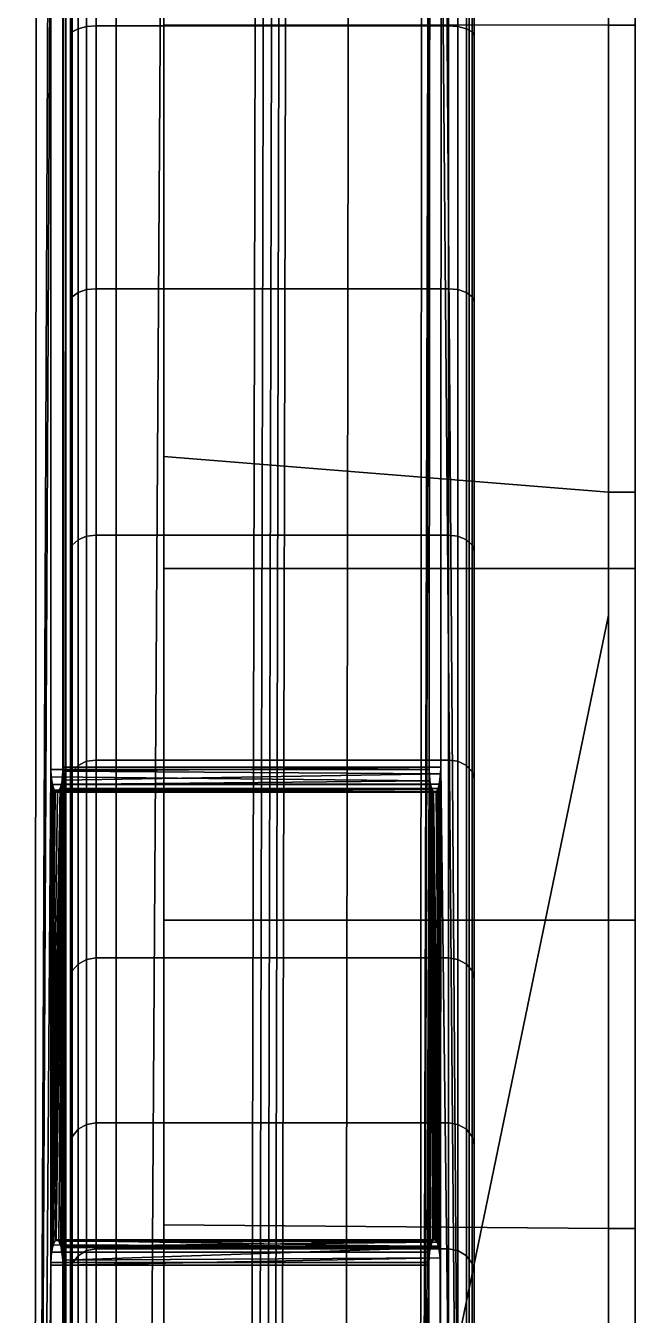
# Model space of a CAD drawing. Extents: x -11.8 to 11.8, y 0 to 23.8.
# Drawn here: x 10.569 to 11.762, y 7.417 to 9.941 of the extents above; entities that cross this region are included whole.
import ezdxf

# ---------------------------------------------------------------- set-up
doc = ezdxf.new("R2010")
doc.units = 0
doc.layers.add('SHP78CM5N_TRADECAD', color=251, linetype='CONTINUOUS')

msp = doc.modelspace()

# ---------------------------------------------------------------- linework, layer by layer
at = {"layer": 'SHP78CM5N_TRADECAD'}
for points in [[(10.7448, 4.8089, 32.1522), (10.4404, 4.4481, 32.6025), (10.4583, 22.9691, 32.6203), (10.7478, 22.9691, 32.1796)], [(10.8391, 22.9691, 31.7011), (10.8391, 5.234, 31.7011), (10.7448, 4.8089, 32.1522), (10.7478, 22.9691, 32.1796)], [(10.8391, 13.9465, 26.8857), (10.8391, 11.9646, 27.2942), (10.8391, 5.234, 31.7011), (10.8391, 22.9691, 31.7011)], [(11.4462, 3.9459, 29.1788), (11.4462, 3.9459, 29.2038), (11.4462, 19.7805, 29.3172), (11.4462, 19.8019, 29.2928)], [(11.4462, 12.0554, 27.1283), (11.4462, 11.355, 27.0879), (11.4462, 3.9459, 29.1788), (11.4462, 19.8019, 29.2928)], [(11.4462, 3.9459, 29.2038), (11.4461, 3.9459, 29.2288), (11.4462, 19.7647, 29.3425), (11.4462, 19.7805, 29.3172)], [(10.4894, 3.9459, 32.3223), (10.5848, 3.9462, 32.1012), (10.5956, 19.7543, 32.1049), (10.5116, 19.7548, 32.2826)], [(10.5526, 4.8909, 33.3753), (10.5503, 19.7357, 33.377), (10.8946, 19.7531, 33.0873), (10.8, 4.8909, 33.1847)], [(10.6177, 12.2984, 31.9642), (10.5956, 19.7543, 32.1049), (10.5848, 3.9462, 32.1012), (10.6179, 11.3548, 31.9632)], [(10.6413, 11.3645, 31.8655), (10.6469, 3.946, 31.8423), (10.6469, 19.7517, 31.8423), (10.6413, 14.2395, 31.8655)], [(10.6561, 19.7516, 29.3921), (10.6469, 19.7517, 31.8423), (10.6469, 3.946, 31.8423), (10.6561, 3.9459, 29.2785)], [(10.6561, 3.9459, 29.2285), (10.6562, 3.9459, 29.2035), (10.6562, 19.7536, 29.3171), (10.6562, 19.7525, 29.3421)], [(10.6561, 3.9459, 29.2535), (10.6561, 3.9459, 29.2285), (10.6562, 19.7525, 29.3421), (10.6561, 19.7518, 29.3671)], [(10.6561, 3.9459, 29.2785), (10.6561, 3.9459, 29.2535), (10.6561, 19.7518, 29.3671), (10.6561, 19.7516, 29.3921)], [(10.6562, 3.9459, 29.2035), (10.6562, 3.9459, 29.1785), (10.6562, 19.7552, 29.2921), (10.6562, 19.7536, 29.3171)], [(10.6562, 3.9459, 29.1785), (10.6562, 11.355, 27.0876), (10.6562, 12.0554, 27.128), (10.6562, 19.7552, 29.2921)], [(10.8, 4.8909, 33.1847), (10.8946, 19.7531, 33.0873), (11.0403, 19.7543, 32.9093), (11.0058, 4.8909, 32.9869)], [(11.0219, 4.8876, 32.9686), (11.0058, 4.8909, 32.9869), (11.0403, 19.7543, 32.9093), (11.0568, 19.7544, 32.8907)], [(11.0376, 4.8779, 32.9487), (11.0219, 4.8876, 32.9686), (11.0568, 19.7544, 32.8907), (11.0723, 19.7545, 32.8712)], [(11.0522, 4.8621, 32.928), (11.0376, 4.8779, 32.9487), (11.0723, 19.7545, 32.8712), (11.0867, 19.7545, 32.8509)], [(11.0651, 4.8408, 32.9074), (11.0522, 4.8621, 32.928), (11.0867, 19.7545, 32.8509), (11.1, 19.7545, 32.8298)], [(11.2138, 19.7547, 32.6475), (11.1915, 3.9459, 32.6872), (11.0651, 4.8408, 32.9074), (11.1, 19.7545, 32.8298)], [(11.3392, 3.9459, 32.3498), (11.1915, 3.9459, 32.6872), (11.2138, 19.7547, 32.6475), (11.35, 19.7539, 32.3535)], [(11.3599, 11.3645, 32.2838), (11.3392, 3.9459, 32.3498), (11.35, 19.7539, 32.3535), (11.3612, 13.2645, 32.2844)], [(11.4369, 19.7516, 31.9274), (11.4369, 3.9459, 31.9274), (11.3828, 11.3645, 32.1848), (11.3841, 13.2695, 32.1856)], [(11.4461, 19.7516, 29.3924), (11.4461, 3.9459, 29.2788), (11.4369, 3.9459, 31.9274), (11.4369, 19.7516, 31.9274)], [(11.4461, 3.9459, 29.2288), (11.4461, 3.9459, 29.2538), (11.4461, 19.7549, 29.368), (11.4462, 19.7647, 29.3425)], [(11.4461, 3.9459, 29.2538), (11.4461, 3.9459, 29.2788), (11.4461, 19.7516, 29.3924), (11.4461, 19.7549, 29.368)], [(10.8391, 12.2355, 0.0397), (-11.8433, 14.8549, 0.0397), (-11.8433, 4.581, 0.0397), (10.8391, 4.581, 0.0397)], [(11.7095, 8.8787, 2.9884), (10.8391, 8.8787, 2.9884), (10.8391, 12.2436, 3.0412), (11.7095, 12.2436, 3.0412)], [(10.8391, 12.2436, 5.1122), (10.8391, 12.2436, 3.0412), (10.8391, 8.8787, 2.9884)], [(11.7095, 12.2436, 0.0397), (10.8391, 12.2355, 0.0397), (10.8391, 4.581, 0.0397), (11.7095, 8.787, 0.0397)], [(10.8391, 12.2436, 5.1122), (10.8391, 8.8787, 2.9884), (10.8391, 9.9418, 4.7464), (10.8391, 10.163, 5.1122)], [(11.7095, 8.787, 0.0397), (11.7095, 8.8787, 2.9884), (11.7095, 12.2436, 3.0412), (11.7095, 12.2436, 0.0397)], [(10.8391, 11.9646, 27.2942), (10.8391, 10.0756, 26.8859), (10.8391, 5.234, 31.7011)], [(10.6469, 3.946, 31.8423), (10.6413, 11.3645, 31.8655), (10.6411, 10.3992, 31.8664), (10.6413, 8.4895, 31.8655)], [(11.3593, 10.3895, 32.2835), (11.3392, 3.9459, 32.3498), (11.3599, 11.3645, 32.2838), (11.3604, 11.3502, 32.2818)], [(11.4369, 3.9459, 31.9274), (11.3817, 10.4039, 32.1866), (11.3828, 11.3645, 32.1848)], [(10.6179, 11.3548, 31.9632), (10.5848, 3.9462, 32.1012), (10.6177, 10.3895, 31.9642), (10.619, 11.3415, 31.9587)], [(10.6562, 3.9459, 29.1785), (10.6562, 10.493, 26.9418), (10.6562, 11.355, 27.0876)], [(11.4462, 11.355, 27.0879), (11.4462, 10.493, 26.9422), (11.4462, 3.9459, 29.1788)], [(11.7616, 10.8653, 23.6932), (11.7616, 10.0514, 22.9577), (11.7616, 8.1896, 25.6384), (11.7616, 9.028, 26.3251)], [(11.7616, 9.028, 26.3251), (11.7616, 10.0756, 26.8859), (11.7616, 10.8653, 23.6932)], [(10.6597, 9.9287, 26.7363), (10.6709, 9.9351, 26.7206), (10.6709, 10.5015, 26.9074), (10.6597, 10.4974, 26.9239)], [(10.6709, 9.9351, 26.7206), (10.6878, 9.9394, 26.7102), (10.6878, 10.5042, 26.8966), (10.6709, 10.5015, 26.9074)], [(10.6878, 9.9394, 26.7102), (10.7062, 9.9407, 26.707), (10.7062, 10.5051, 26.8932), (10.6878, 10.5042, 26.8966)], [(11.3962, 9.9407, 26.7073), (11.3962, 10.5051, 26.8935), (10.7062, 10.5051, 26.8932), (10.7062, 9.9407, 26.707)], [(11.3962, 9.9407, 26.7073), (11.4146, 9.9394, 26.7105), (11.4146, 10.5042, 26.8969), (11.3962, 10.5051, 26.8935)], [(11.4146, 9.9394, 26.7105), (11.4316, 9.9351, 26.7209), (11.4316, 10.5015, 26.9078), (11.4146, 10.5042, 26.8969)], [(11.4316, 9.9351, 26.7209), (11.4427, 9.9287, 26.7366), (11.4427, 10.4974, 26.9243), (11.4316, 10.5015, 26.9078)], [(10.6562, 9.9216, 26.7533), (10.6597, 9.9287, 26.7363), (10.6597, 10.4974, 26.9239), (10.6562, 10.493, 26.9418)], [(10.6562, 3.9459, 29.1785), (10.6562, 9.9216, 26.7533), (10.6562, 10.493, 26.9418)], [(11.4427, 9.9287, 26.7366), (11.4462, 9.9216, 26.7536), (11.4462, 10.493, 26.9422), (11.4427, 10.4974, 26.9243)], [(11.4462, 10.493, 26.9422), (11.4462, 9.9216, 26.7536), (11.4462, 3.9459, 29.1788)], [(10.6411, 10.3992, 31.8664), (11.3817, 10.4039, 32.1866), (11.3809, 8.4895, 32.184), (10.6413, 8.4895, 31.8655)], [(11.4369, 3.9459, 31.9274), (11.3809, 8.4895, 32.184), (11.3817, 10.4039, 32.1866)], [(10.5848, 3.9462, 32.1012), (10.6177, 8.4846, 31.9639), (10.6177, 10.3895, 31.9642)], [(10.6177, 8.4846, 31.9639), (11.3581, 8.4846, 32.2828), (11.3593, 10.3895, 32.2835), (10.6177, 10.3895, 31.9642)], [(11.3392, 3.9459, 32.3498), (11.3593, 10.3895, 32.2835), (11.3581, 8.4846, 32.2828)], [(11.7096, 9.028, 26.3251), (10.8391, 9.0978, 26.3881), (10.8391, 10.0756, 26.8859), (11.7096, 10.0756, 26.8859)], [(10.8391, 9.0978, 26.3881), (10.8391, 4.9434, 31.7011), (10.8391, 5.234, 31.7011), (10.8391, 10.0756, 26.8859)], [(11.7616, 9.028, 26.3251), (11.7096, 9.028, 26.3251), (11.7096, 10.0756, 26.8859), (11.7616, 10.0756, 26.8859)], [(11.7616, 8.1896, 25.6384), (11.7616, 10.0514, 22.9577), (11.7616, 7.5862, 24.5797)], [(11.7616, 7.1472, 23.1827), (11.7616, 7.5862, 24.5797), (11.7616, 10.0514, 22.9577), (11.7616, 9.9418, 20.1643)], [(10.6597, 9.9287, 26.7363), (10.6562, 9.9216, 26.7533), (10.6562, 9.4008, 26.4923), (10.6597, 9.4102, 26.4764)], [(10.6562, 3.9459, 29.1785), (10.6562, 9.4008, 26.4923), (10.6562, 9.9216, 26.7533)], [(10.6709, 9.9351, 26.7206), (10.6597, 9.9287, 26.7363), (10.6597, 9.4102, 26.4764), (10.6709, 9.4188, 26.4617)], [(10.6878, 9.9394, 26.7102), (10.6709, 9.9351, 26.7206), (10.6709, 9.4188, 26.4617), (10.6878, 9.4244, 26.4521)], [(10.7062, 9.9407, 26.707), (10.6878, 9.9394, 26.7102), (10.6878, 9.4244, 26.4521), (10.7062, 9.4262, 26.4491)], [(11.3962, 9.4262, 26.4494), (11.3962, 9.9407, 26.7073), (10.7062, 9.9407, 26.707), (10.7062, 9.4262, 26.4491)], [(11.7096, 9.9418, 4.7464), (10.8391, 9.9418, 4.7464), (10.8391, 8.8787, 2.9884), (11.7096, 8.8787, 2.9884)], [(11.4146, 9.9394, 26.7105), (11.3962, 9.9407, 26.7073), (11.3962, 9.4262, 26.4494), (11.4146, 9.4244, 26.4524)], [(11.4316, 9.9351, 26.7209), (11.4146, 9.9394, 26.7105), (11.4146, 9.4244, 26.4524), (11.4316, 9.4188, 26.4621)], [(11.4427, 9.9287, 26.7366), (11.4316, 9.9351, 26.7209), (11.4316, 9.4188, 26.4621), (11.4427, 9.4102, 26.4767)], [(11.4462, 9.9216, 26.7536), (11.4427, 9.9287, 26.7366), (11.4427, 9.4102, 26.4767), (11.4462, 9.4008, 26.4926)], [(11.4462, 9.9216, 26.7536), (11.4462, 9.4008, 26.4926), (11.4462, 3.9459, 29.1788)], [(11.7616, 7.1256, 16.3708), (11.7096, 7.1256, 16.3708), (11.7096, 9.9418, 16.3729), (11.7616, 9.9418, 16.3729)], [(11.7096, 9.9418, 16.3729), (11.7096, 7.1256, 16.3708), (11.7096, 7.1256, 16.3742)], [(11.7616, 9.9418, 16.3729), (11.7096, 9.9418, 16.3729), (11.7096, 7.1256, 16.3742), (11.7616, 7.1256, 16.3742)], [(11.7616, 9.9418, 4.7464), (11.7096, 9.9418, 4.7464), (11.7096, 8.8787, 2.9884), (11.7616, 8.8787, 2.9884)], [(11.7616, 9.9418, 16.3729), (11.7616, 7.1256, 16.3742), (11.7616, 7.1472, 23.1827), (11.7616, 9.9418, 20.1643)], [(11.7616, 9.9418, 4.7464), (11.7616, 8.8787, 2.9884), (11.7616, 7.1256, 4.7574), (11.7616, 7.1256, 5.1148)], [(11.7616, 9.9418, 5.9012), (11.7616, 9.9418, 4.7464), (11.7616, 7.1256, 5.1148), (11.7616, 7.1256, 7.1314)], [(11.7616, 9.9418, 16.3729), (11.7616, 9.9418, 5.9012), (11.7616, 7.1256, 7.1314), (11.7616, 7.1256, 16.3708)], [(10.6597, 8.9239, 26.1433), (10.6709, 8.9344, 26.13), (10.6709, 9.4188, 26.4617), (10.6597, 9.4102, 26.4764)], [(10.6709, 8.9344, 26.13), (10.6878, 8.9414, 26.1212), (10.6878, 9.4244, 26.4521), (10.6709, 9.4188, 26.4617)], [(10.6878, 8.9414, 26.1212), (10.7062, 8.9435, 26.1185), (10.7062, 9.4262, 26.4491), (10.6878, 9.4244, 26.4521)], [(11.3962, 8.9435, 26.1188), (11.3962, 9.4262, 26.4494), (10.7062, 9.4262, 26.4491), (10.7062, 8.9435, 26.1185)], [(11.3962, 8.9435, 26.1188), (11.4146, 8.9414, 26.1215), (11.4146, 9.4244, 26.4524), (11.3962, 9.4262, 26.4494)], [(11.4146, 8.9414, 26.1215), (11.4316, 8.9344, 26.1303), (11.4316, 9.4188, 26.4621), (11.4146, 9.4244, 26.4524)], [(11.4316, 8.9344, 26.1303), (11.4427, 8.9239, 26.1436), (11.4427, 9.4102, 26.4767), (11.4316, 9.4188, 26.4621)], [(10.6562, 8.9125, 26.1578), (10.6597, 8.9239, 26.1433), (10.6597, 9.4102, 26.4764), (10.6562, 9.4008, 26.4923)], [(10.6562, 3.9459, 29.1785), (10.6562, 8.9125, 26.1578), (10.6562, 9.4008, 26.4923)], [(11.4427, 8.9239, 26.1436), (11.4462, 8.9125, 26.1581), (11.4462, 9.4008, 26.4926), (11.4427, 9.4102, 26.4767)], [(11.4462, 9.4008, 26.4926), (11.4462, 8.9125, 26.1581), (11.4462, 3.9459, 29.1788)], [(11.7096, 8.1896, 25.6384), (10.8391, 8.1896, 25.6384), (10.8391, 9.0978, 26.3881), (11.7096, 9.028, 26.3251)], [(10.8391, 8.1896, 25.6384), (10.8391, 4.5783, 31.8761), (10.8391, 4.9434, 31.7011), (10.8391, 9.0978, 26.3881)], [(11.7616, 8.1896, 25.6384), (11.7096, 8.1896, 25.6384), (11.7096, 9.028, 26.3251), (11.7616, 9.028, 26.3251)], [(10.6878, 8.9414, 26.1212), (10.6709, 8.9344, 26.13), (10.6709, 8.4928, 25.7296), (10.6878, 8.5009, 25.7219)], [(10.7062, 8.9435, 26.1185), (10.6878, 8.9414, 26.1212), (10.6878, 8.5009, 25.7219), (10.7062, 8.5034, 25.7195)], [(11.3962, 8.5034, 25.7198), (11.3962, 8.9435, 26.1188), (10.7062, 8.9435, 26.1185), (10.7062, 8.5034, 25.7195)], [(11.4146, 8.9414, 26.1215), (11.3962, 8.9435, 26.1188), (11.3962, 8.5034, 25.7198), (11.4146, 8.5009, 25.7222)], [(11.4316, 8.9344, 26.1303), (11.4146, 8.9414, 26.1215), (11.4146, 8.5009, 25.7222), (11.4316, 8.4929, 25.73)], [(10.6597, 8.9239, 26.1433), (10.6562, 8.9125, 26.1578), (10.6562, 8.4673, 25.7542), (10.6597, 8.4806, 25.7414)], [(10.6562, 3.9459, 29.1785), (10.6562, 8.4673, 25.7542), (10.6562, 8.9125, 26.1578)], [(10.6709, 8.9344, 26.13), (10.6597, 8.9239, 26.1433), (10.6597, 8.4806, 25.7414), (10.6709, 8.4928, 25.7296)], [(11.4427, 8.9239, 26.1436), (11.4316, 8.9344, 26.1303), (11.4316, 8.4929, 25.73), (11.4427, 8.4806, 25.7417)], [(11.4462, 8.9125, 26.1581), (11.4427, 8.9239, 26.1436), (11.4427, 8.4806, 25.7417), (11.4462, 8.4673, 25.7545)], [(11.4462, 8.9125, 26.1581), (11.4462, 8.4673, 25.7545), (11.4462, 3.9459, 29.1788)], [(11.7095, 8.8787, 2.9884), (11.7095, 8.787, 0.0397), (11.7095, 8.7869, 0.0397)], [(11.7096, 7.1256, 4.7574), (11.7095, 8.8787, 2.9884), (11.7095, 8.7869, 0.0397), (11.7095, 4.581, 0.0397)], [(11.7616, 8.8787, 2.9884), (11.7096, 8.8787, 2.9884), (11.7096, 7.1256, 4.7574), (11.7616, 7.1256, 4.7574)], [(11.7095, 8.787, 0.0397), (10.8391, 4.581, 0.0397), (11.7095, 4.581, 0.0397), (11.7095, 8.7869, 0.0397)], [(10.5848, 3.9462, 32.1012), (10.6177, 7.5145, 31.9642), (10.6177, 8.4846, 31.9639)], [(10.6177, 7.5195, 31.9639), (10.6193, 7.5402, 31.9572), (10.6413, 8.4895, 31.8655)], [(10.6177, 7.5195, 31.9639), (10.6413, 8.4895, 31.8655), (10.6412, 8.4814, 31.8661)], [(10.6185, 8.4708, 31.9606), (11.3598, 8.4625, 32.2752), (11.3581, 8.4846, 32.2828), (10.6177, 8.4846, 31.9639)], [(10.6177, 7.5195, 31.9639), (10.6185, 8.4708, 31.9606), (10.6177, 8.4846, 31.9639)], [(10.6177, 7.5145, 31.9642), (10.6177, 7.5195, 31.9639), (10.6177, 8.4846, 31.9639)], [(10.6193, 7.5402, 31.9572), (10.6222, 7.554, 31.9452), (10.6413, 8.4895, 31.8655)], [(10.6222, 7.554, 31.9452), (10.6261, 7.5625, 31.9289), (10.6413, 8.4895, 31.8655)], [(10.6261, 7.5625, 31.9289), (10.6283, 7.5643, 31.9197), (10.6413, 8.4895, 31.8655)], [(10.6283, 7.5643, 31.9197), (10.6336, 7.5615, 31.8977), (10.6413, 8.4895, 31.8655)], [(10.6336, 7.5615, 31.8977), (10.6373, 7.552, 31.8821), (10.6413, 8.4895, 31.8655)], [(10.6373, 7.552, 31.8821), (10.6381, 7.5488, 31.8788), (10.6413, 8.4895, 31.8655)], [(10.6381, 7.5488, 31.8788), (10.6411, 7.5242, 31.8664), (10.6413, 8.4895, 31.8655)], [(10.6413, 8.4895, 31.8655), (10.6411, 7.5242, 31.8664), (10.6413, 7.5145, 31.8655)], [(10.6412, 8.4814, 31.8661), (11.3809, 8.4895, 32.184), (11.3805, 8.4767, 32.1856)], [(10.6413, 8.4895, 31.8655), (11.3809, 8.4895, 32.184), (10.6412, 8.4814, 31.8661)], [(10.6469, 3.946, 31.8423), (10.6413, 8.4895, 31.8655), (10.6413, 7.5145, 31.8655)], [(10.6597, 8.0905, 25.2766), (10.6709, 8.1041, 25.2665), (10.6709, 8.4928, 25.7296), (10.6597, 8.4806, 25.7414)], [(10.6709, 8.1041, 25.2665), (10.6878, 8.1131, 25.2598), (10.6878, 8.5009, 25.7219), (10.6709, 8.4928, 25.7296)], [(10.6878, 8.1131, 25.2598), (10.7062, 8.1159, 25.2577), (10.7062, 8.5034, 25.7195), (10.6878, 8.5009, 25.7219)], [(11.3962, 8.1159, 25.258), (11.3962, 8.5034, 25.7198), (10.7062, 8.5034, 25.7195), (10.7062, 8.1159, 25.2577)], [(11.3392, 3.9459, 32.3498), (11.3581, 8.4846, 32.2828), (11.3574, 7.5145, 32.2827)], [(11.3581, 8.4846, 32.2828), (11.359, 7.5402, 32.2757), (11.3574, 7.5195, 32.2825)], [(11.3581, 8.4846, 32.2828), (11.3574, 7.5195, 32.2825), (11.3574, 7.5145, 32.2827)], [(11.3581, 8.4846, 32.2828), (11.3598, 8.4625, 32.2752), (11.3798, 7.5289, 32.1858)], [(11.3581, 8.4846, 32.2828), (11.3798, 7.5289, 32.1858), (11.3772, 7.5488, 32.1971)], [(11.3581, 8.4846, 32.2828), (11.3772, 7.5488, 32.1971), (11.3764, 7.552, 32.2004)], [(11.3581, 8.4846, 32.2828), (11.3764, 7.552, 32.2004), (11.3738, 7.5597, 32.2118)], [(11.3581, 8.4846, 32.2828), (11.3738, 7.5597, 32.2118), (11.3707, 7.5639, 32.2252)], [(11.3581, 8.4846, 32.2828), (11.3707, 7.5639, 32.2252), (11.3677, 7.5643, 32.2381)], [(11.3581, 8.4846, 32.2828), (11.3677, 7.5643, 32.2381), (11.3656, 7.5625, 32.2474)], [(11.3581, 8.4846, 32.2828), (11.3656, 7.5625, 32.2474), (11.361, 7.551, 32.2672)], [(11.3581, 8.4846, 32.2828), (11.361, 7.551, 32.2672), (11.359, 7.5402, 32.2757)], [(11.379, 5.6145, 32.1832), (11.3798, 7.5289, 32.1858), (11.3809, 8.4895, 32.184)], [(11.4369, 3.9459, 31.9274), (11.379, 5.6145, 32.1832), (11.3809, 8.4895, 32.184)], [(11.3798, 7.5289, 32.1858), (11.3805, 8.4767, 32.1856), (11.3809, 8.4895, 32.184)], [(11.3962, 8.1159, 25.258), (11.4146, 8.1131, 25.2601), (11.4146, 8.5009, 25.7222), (11.3962, 8.5034, 25.7198)], [(11.4146, 8.1131, 25.2601), (11.4316, 8.1041, 25.2668), (11.4316, 8.4929, 25.73), (11.4146, 8.5009, 25.7222)], [(11.4316, 8.1041, 25.2668), (11.4427, 8.0905, 25.277), (11.4427, 8.4806, 25.7417), (11.4316, 8.4929, 25.73)], [(10.6177, 7.5195, 31.9639), (10.6412, 8.4814, 31.8661), (10.6397, 8.4638, 31.8725)], [(10.6177, 7.5195, 31.9639), (10.6209, 8.4553, 31.9508), (10.6185, 8.4708, 31.9606)], [(10.6177, 7.5195, 31.9639), (10.6397, 8.4638, 31.8725), (10.6384, 8.4564, 31.8778)], [(10.6185, 8.4708, 31.9606), (10.6209, 8.4553, 31.9508), (11.3598, 8.4625, 32.2752)], [(10.6209, 8.4553, 31.9508), (11.3611, 8.4553, 32.2696), (11.3598, 8.4625, 32.2752)], [(10.6397, 8.4638, 31.8725), (11.3805, 8.4767, 32.1856), (11.378, 8.4564, 32.1964), (10.6384, 8.4564, 31.8778)], [(10.6397, 8.4638, 31.8725), (10.6412, 8.4814, 31.8661), (11.3805, 8.4767, 32.1856)], [(10.6562, 8.0757, 25.2876), (10.6597, 8.0905, 25.2766), (10.6597, 8.4806, 25.7414), (10.6562, 8.4673, 25.7542)], [(10.6562, 3.9459, 29.1785), (10.6562, 8.0757, 25.2876), (10.6562, 8.4673, 25.7542)], [(11.3598, 8.4625, 32.2752), (11.3611, 8.4553, 32.2696), (11.3798, 7.5289, 32.1858)], [(11.378, 8.4564, 32.1964), (11.3805, 8.4767, 32.1856), (11.3798, 7.5289, 32.1858)], [(11.4427, 8.0905, 25.277), (11.4462, 8.0757, 25.288), (11.4462, 8.4673, 25.7545), (11.4427, 8.4806, 25.7417)], [(11.4462, 8.4673, 25.7545), (11.4462, 8.0757, 25.288), (11.4462, 3.9459, 29.1788)], [(10.6177, 7.5195, 31.9639), (10.6384, 8.4564, 31.8778), (10.6359, 8.4474, 31.8882)], [(10.6177, 7.5195, 31.9639), (10.6244, 8.4444, 31.9361), (10.6209, 8.4553, 31.9508)], [(10.6177, 7.5195, 31.9639), (10.6359, 8.4474, 31.8882), (10.6307, 8.4398, 31.91)], [(10.6177, 7.5195, 31.9639), (10.6265, 8.4412, 31.9274), (10.6244, 8.4444, 31.9361)], [(10.6177, 7.5195, 31.9639), (10.6307, 8.4398, 31.91), (10.6265, 8.4412, 31.9274)], [(10.6209, 8.4553, 31.9508), (10.6244, 8.4444, 31.9361), (11.3636, 8.4466, 32.2589), (11.3611, 8.4553, 32.2696)], [(10.6244, 8.4444, 31.9361), (11.3665, 8.4412, 32.2462), (11.3636, 8.4466, 32.2589)], [(10.6265, 8.4412, 31.9274), (11.3665, 8.4412, 32.2462), (10.6244, 8.4444, 31.9361)], [(10.6265, 8.4412, 31.9274), (10.6307, 8.4398, 31.91), (11.3717, 8.4405, 32.2239), (11.3665, 8.4412, 32.2462)], [(10.6307, 8.4398, 31.91), (10.6359, 8.4474, 31.8882), (11.3727, 8.4416, 32.2193), (11.3717, 8.4405, 32.2239)], [(10.6384, 8.4564, 31.8778), (11.378, 8.4564, 32.1964), (11.3756, 8.4474, 32.2067), (10.6359, 8.4474, 31.8882)], [(10.6359, 8.4474, 31.8882), (11.3756, 8.4474, 32.2067), (11.3727, 8.4416, 32.2193)], [(11.3611, 8.4553, 32.2696), (11.3636, 8.4466, 32.2589), (11.3798, 7.5289, 32.1858)], [(11.3636, 8.4466, 32.2589), (11.3665, 8.4412, 32.2462), (11.3798, 7.5289, 32.1858)], [(11.3665, 8.4412, 32.2462), (11.3717, 8.4405, 32.2239), (11.3798, 7.5289, 32.1858)], [(11.3717, 8.4405, 32.2239), (11.3727, 8.4416, 32.2193), (11.3798, 7.5289, 32.1858)], [(11.3727, 8.4416, 32.2193), (11.3756, 8.4474, 32.2067), (11.3798, 7.5289, 32.1858)], [(11.3756, 8.4474, 32.2067), (11.378, 8.4564, 32.1964), (11.3798, 7.5289, 32.1858)], [(11.7096, 7.5862, 24.5797), (10.8391, 7.5937, 24.5935), (10.8391, 8.1896, 25.6384), (11.7096, 8.1896, 25.6384)], [(10.8391, 7.5937, 24.5935), (10.8391, 4.4466, 31.8095), (10.8391, 4.5783, 31.8761), (10.8391, 8.1896, 25.6384)], [(11.7616, 7.5862, 24.5797), (11.7096, 7.5862, 24.5797), (11.7096, 8.1896, 25.6384), (11.7616, 8.1896, 25.6384)], [(10.6709, 8.1041, 25.2665), (10.6597, 8.0905, 25.2766), (10.6597, 7.7658, 24.7844), (10.6709, 7.7805, 24.7758)], [(10.6878, 8.1131, 25.2598), (10.6709, 8.1041, 25.2665), (10.6709, 7.7805, 24.7758), (10.6878, 7.7901, 24.7702)], [(10.7062, 8.1159, 25.2577), (10.6878, 8.1131, 25.2598), (10.6878, 7.7901, 24.7702), (10.7062, 7.7931, 24.7684)], [(11.3962, 7.7931, 24.7687), (11.3962, 8.1159, 25.258), (10.7062, 8.1159, 25.2577), (10.7062, 7.7931, 24.7684)], [(11.4146, 8.1131, 25.2601), (11.3962, 8.1159, 25.258), (11.3962, 7.7931, 24.7687), (11.4146, 7.7901, 24.7705)], [(11.4316, 8.1041, 25.2668), (11.4146, 8.1131, 25.2601), (11.4146, 7.7901, 24.7705), (11.4316, 7.7805, 24.7761)], [(11.4427, 8.0905, 25.277), (11.4316, 8.1041, 25.2668), (11.4316, 7.7805, 24.7761), (11.4427, 7.7658, 24.7847)], [(10.6597, 8.0905, 25.2766), (10.6562, 8.0757, 25.2876), (10.6562, 7.7499, 24.7937), (10.6597, 7.7658, 24.7844)], [(11.4462, 8.0757, 25.288), (11.4427, 8.0905, 25.277), (11.4427, 7.7658, 24.7847), (11.4462, 7.7499, 24.794)], [(10.6562, 3.9459, 29.1785), (10.6562, 7.7499, 24.7937), (10.6562, 8.0757, 25.2876)], [(11.4462, 8.0757, 25.288), (11.4462, 7.7499, 24.794), (11.4462, 3.9459, 29.1788)], [(10.6597, 7.5175, 24.3), (10.6709, 7.533, 24.2932), (10.6709, 7.7805, 24.7758), (10.6597, 7.7658, 24.7844)], [(10.6709, 7.533, 24.2932), (10.6878, 7.5433, 24.2887), (10.6878, 7.7901, 24.7702), (10.6709, 7.7805, 24.7758)], [(10.6878, 7.5433, 24.2887), (10.7062, 7.5465, 24.2873), (10.7062, 7.7931, 24.7684), (10.6878, 7.7901, 24.7702)], [(11.3962, 7.5465, 24.2876), (11.3962, 7.7931, 24.7687), (10.7062, 7.7931, 24.7684), (10.7062, 7.5465, 24.2873)], [(11.3962, 7.5465, 24.2876), (11.4146, 7.5433, 24.289), (11.4146, 7.7901, 24.7705), (11.3962, 7.7931, 24.7687)], [(11.4146, 7.5433, 24.289), (11.4316, 7.533, 24.2935), (11.4316, 7.7805, 24.7761), (11.4146, 7.7901, 24.7705)], [(11.4316, 7.533, 24.2935), (11.4427, 7.5175, 24.3003), (11.4427, 7.7658, 24.7847), (11.4316, 7.7805, 24.7761)], [(10.6562, 7.5006, 24.3073), (10.6597, 7.5175, 24.3), (10.6597, 7.7658, 24.7844), (10.6562, 7.7499, 24.7937)], [(10.6562, 3.9459, 29.1785), (10.6562, 7.5006, 24.3073), (10.6562, 7.7499, 24.7937)], [(11.4427, 7.5175, 24.3003), (11.4462, 7.5006, 24.3077), (11.4462, 7.7499, 24.794), (11.4427, 7.7658, 24.7847)], [(11.4462, 7.7499, 24.794), (11.4462, 7.5006, 24.3077), (11.4462, 3.9459, 29.1788)], [(11.7096, 7.1472, 23.1827), (10.8391, 7.1472, 23.1827), (10.8391, 7.5937, 24.5935), (11.7096, 7.5862, 24.5797)], [(10.8391, 7.1472, 23.1827), (10.8391, 4.332, 31.7658), (10.8391, 4.4466, 31.8095), (10.8391, 7.5937, 24.5935)], [(11.7616, 7.1472, 23.1827), (11.7096, 7.1472, 23.1827), (11.7096, 7.5862, 24.5797), (11.7616, 7.5862, 24.5797)], [(10.6193, 7.5402, 31.9572), (11.359, 7.5402, 32.2757), (11.361, 7.551, 32.2672), (10.6222, 7.554, 31.9452)], [(10.6222, 7.554, 31.9452), (11.361, 7.551, 32.2672), (10.6261, 7.5625, 31.9289)], [(10.6261, 7.5625, 31.9289), (11.3656, 7.5625, 32.2474), (11.3677, 7.5643, 32.2381), (10.6283, 7.5643, 31.9197)], [(10.6261, 7.5625, 31.9289), (11.361, 7.551, 32.2672), (11.3656, 7.5625, 32.2474)], [(10.6283, 7.5643, 31.9197), (11.3707, 7.5639, 32.2252), (10.6336, 7.5615, 31.8977)], [(10.6283, 7.5643, 31.9197), (11.3677, 7.5643, 32.2381), (11.3707, 7.5639, 32.2252)], [(10.6336, 7.5615, 31.8977), (11.3707, 7.5639, 32.2252), (11.3738, 7.5597, 32.2118)], [(10.6373, 7.552, 31.8821), (10.6336, 7.5615, 31.8977), (11.3738, 7.5597, 32.2118)], [(10.6373, 7.552, 31.8821), (11.3738, 7.5597, 32.2118), (11.3764, 7.552, 32.2004)], [(10.6373, 7.552, 31.8821), (11.3764, 7.552, 32.2004), (11.3772, 7.5488, 32.1971), (10.6381, 7.5488, 31.8788)], [(10.6411, 7.5242, 31.8664), (10.6381, 7.5488, 31.8788), (11.3772, 7.5488, 32.1971)], [(10.6411, 7.5242, 31.8664), (11.3772, 7.5488, 32.1971), (11.3798, 7.5289, 32.1858)], [(10.6177, 7.5195, 31.9639), (11.3574, 7.5195, 32.2825), (11.359, 7.5402, 32.2757), (10.6193, 7.5402, 31.9572)], [(10.6411, 7.5242, 31.8664), (11.3798, 7.5289, 32.1858), (10.6413, 7.5145, 31.8655)], [(10.6413, 7.5145, 31.8655), (11.3798, 7.5289, 32.1858), (11.379, 5.6145, 32.1832), (10.6413, 5.6145, 31.8655)], [(10.6709, 7.533, 24.2932), (10.6597, 7.5175, 24.3), (10.6597, 7.3314, 23.7885), (10.6709, 7.3477, 23.7836)], [(10.6878, 7.5433, 24.2887), (10.6709, 7.533, 24.2932), (10.6709, 7.3477, 23.7836), (10.6878, 7.3583, 23.7804)], [(10.7062, 7.5465, 24.2873), (10.6878, 7.5433, 24.2887), (10.6878, 7.3583, 23.7804), (10.7062, 7.3617, 23.7794)], [(11.3962, 7.3617, 23.7797), (11.3962, 7.5465, 24.2876), (10.7062, 7.5465, 24.2873), (10.7062, 7.3617, 23.7794)], [(11.4146, 7.5433, 24.289), (11.3962, 7.5465, 24.2876), (11.3962, 7.3617, 23.7797), (11.4146, 7.3583, 23.7807)], [(11.4316, 7.533, 24.2935), (11.4146, 7.5433, 24.289), (11.4146, 7.3583, 23.7807), (11.4316, 7.3477, 23.784)], [(11.4427, 7.5175, 24.3003), (11.4316, 7.533, 24.2935), (11.4316, 7.3477, 23.784), (11.4427, 7.3314, 23.7889)], [(10.5848, 3.9462, 32.1012), (10.6181, 5.6002, 31.9621), (10.6177, 7.5145, 31.9642)], [(11.3574, 7.5195, 32.2825), (10.6177, 7.5195, 31.9639), (10.6177, 7.5145, 31.9642), (11.3574, 7.5145, 32.2827)], [(10.6181, 5.6002, 31.9621), (11.3561, 5.6096, 32.2819), (11.3574, 7.5145, 32.2827), (10.6177, 7.5145, 31.9642)], [(10.6469, 3.946, 31.8423), (10.6413, 7.5145, 31.8655), (10.6413, 5.6145, 31.8655)], [(10.6597, 7.5175, 24.3), (10.6562, 7.5006, 24.3073), (10.6562, 7.3138, 23.7939), (10.6597, 7.3314, 23.7885)], [(10.6562, 3.9459, 29.1785), (10.6562, 7.3138, 23.7939), (10.6562, 7.5006, 24.3073)], [(11.3392, 3.9459, 32.3498), (11.3574, 7.5145, 32.2827), (11.3561, 5.6096, 32.2819)], [(11.4462, 7.5006, 24.3077), (11.4427, 7.5175, 24.3003), (11.4427, 7.3314, 23.7889), (11.4462, 7.3138, 23.7942)], [(11.4462, 7.5006, 24.3077), (11.4462, 7.3138, 23.7942), (11.4462, 3.9459, 29.1788)]]:
    msp.add_3dface(points, dxfattribs=at)

doc.saveas('drawing.dxf')
